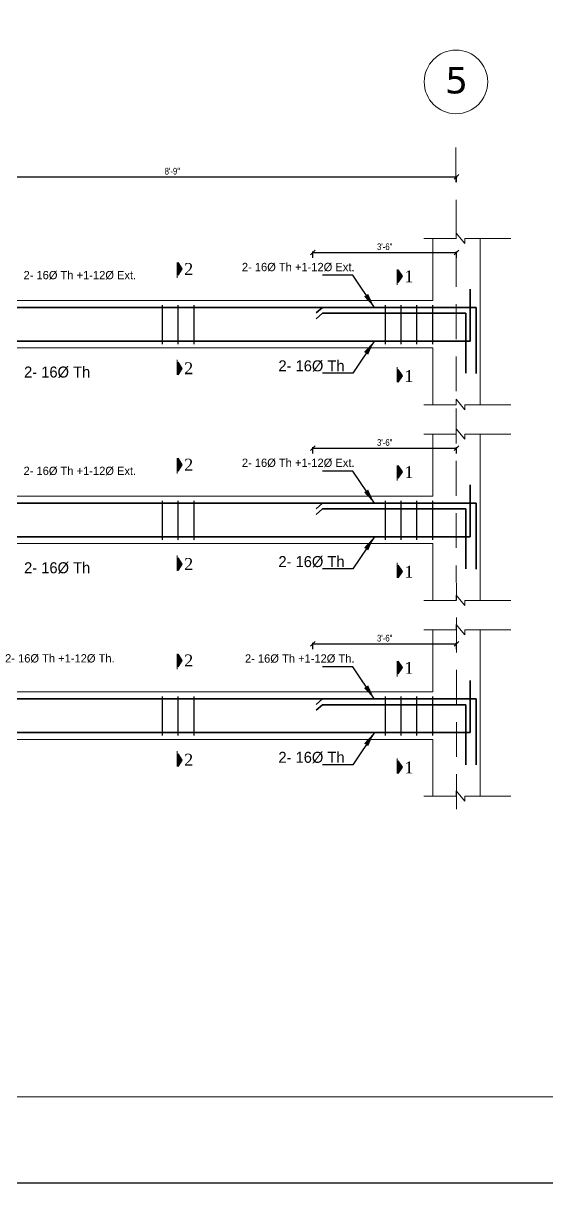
# Model space of a CAD drawing. Header units: inches. Extents: x 45643 to 70559, y -8725 to 1713.
# Drawn here: x 68181 to 68463, y -5487 to -4863 of the extents above; entities that cross this region are included whole.
import ezdxf

# ---------------------------------------------------------------- set-up
doc = ezdxf.new("R2010")
doc.units = ezdxf.units.IN
doc.header["$MEASUREMENT"] = 0
doc.linetypes.add('CENTER2', pattern=[1.125, 0.75, -0.125, 0.125, -0.125])
doc.linetypes.add('DASHED2', pattern=[0.375, 0.25, -0.125])
for name, color, linetype, lineweight in [('BEAM', 212, 'Continuous', 9), ('cenline', 170, 'CENTER2', 9), ('door', 3, 'Continuous', 13), ('ELE1', 3, 'Continuous', 9), ('Line', 7, 'Continuous', 15), ('Line 0.35', 130, 'Continuous', 35), ('REN', 140, 'Continuous', 35), ('Side-1', 11, 'Continuous', 18), ('Text', 7, 'Continuous', 9)]:
    doc.layers.add(name, color=color, linetype=linetype, lineweight=lineweight)
for name, color, linetype in [('DIM', 5, 'Continuous'), ('floorhatch', 43, 'Continuous'), ('STIRRUP', 10, 'Continuous')]:
    doc.layers.add(name, color=color, linetype=linetype)
doc.styles.add('Dks', font='ARIALN.TTF', dxfattribs={"height": 8})
doc.styles.add('ordinary', font='ARIALN.TTF')
doc.styles.add('sb', font='BKANT.TTF', dxfattribs={"height": 8})
doc.styles.get("Standard").update_dxf_attribs({"font": 'times.ttf'})
doc.dimstyles.new('1-4', dxfattribs={"dimscale": 0.1, "dimtxt": 36, "dimasz": 25, "dimexe": 5.625, "dimexo": 36, "dimgap": 12, "dimtad": 1, "dimzin": 0, "dimdsep": 46, "dimlunit": 4, "dimtxsty": 'ordinary', "dimblk": 'OBLIQUE', "dimcen": 1, "dimdle": 3, "dimclrt": 7, "dimadec": 3, "dimazin": 0, "dimtfac": 1, "dimtix": 1, "dimtofl": 0, "dimtmove": 0, "dimatfit": 3, "dimfxl": 29.1875, "dimfxlon": 1, "dimtolj": 1, "dimtzin": 0, "dimarcsym": 0})
doc.dimstyles.new('Dks', dxfattribs={"dimtxt": 8, "dimasz": 8, "dimexe": 6, "dimexo": 6, "dimgap": 0.03125, "dimtad": 0, "dimdec": 0, "dimzin": 0, "dimdsep": 46, "dimlunit": 3, "dimtxsty": 'Dks', "dimcen": 0.09375, "dimclrd": 256, "dimclre": 256, "dimclrt": 256, "dimadec": 0, "dimazin": 0, "dimtfac": 1, "dimtdec": 0, "dimtix": 1, "dimtmove": 2, "dimatfit": 3, "dimfxl": 1, "dimfrac": 2, "dimtolj": 1, "dimtzin": 0, "dimlwe": -1, "dimarcsym": 0})

# ---------------------------------------------------------------- blocks, each defined once
blk = doc.blocks.new('vrwa')
at = {"layer": 'Line', "linetype": 'Continuous'}
for points in [[(64431.3, 382588.9), (64427.1, 382595.4), (64427.1, 382582.5)], [(64431.3, 382488.2), (64427.1, 382481.8), (64427.1, 382494.6)]]:
    blk.add_hatch(color=256, dxfattribs=at).paths.add_polyline_path(points)
at = {"layer": 'door', "linetype": 'Continuous'}
for p, q in [((64426.1, 382595.5), (64426.1, 382580.1)), ((64427.1, 382595.4), (64427.1, 382582.5)), ((64427.1, 382595.4), (64431.3, 382588.9)), ((64427.1, 382582.5), (64431.3, 382588.9)), ((64426.1, 382481.7), (64426.1, 382497)), ((64427.1, 382481.8), (64427.1, 382494.6)), ((64427.1, 382494.6), (64431.3, 382488.2)), ((64427.1, 382481.8), (64431.3, 382488.2))]:
    blk.add_line(p, q, dxfattribs=at)
blk = doc.blocks.new('_Oblique')
at = {"color": 0, "linetype": 'ByBlock', "lineweight": -2}
blk.add_line((-0.5, -0.5), (0.5, 0.5), dxfattribs=at)
blk = doc.blocks.new('*D1127')
at = {"layer": 'Defpoints', "color": 0, "linetype": 'Continuous', "transparency": 16777216}
for p in [(68414.55, -4945.61), (68108.35, -4968.32), (68414.55, -4968.32)]:
    blk.add_point(p, dxfattribs=at)
at = {"layer": 'Line 0.35', "color": 0, "linetype": 'Continuous', "lineweight": -2, "transparency": 16777216}
for p, q in [((68108.35, -4948.53), (68108.35, -4945.05)), ((68414.55, -4948.53), (68414.55, -4945.05)), ((68108.05, -4945.61), (68414.85, -4945.61))]:
    blk.add_line(p, q, dxfattribs=at)
at = {"layer": 'Line 0.35', "color": 0, "linetype": 'Continuous', "lineweight": -2, "transparency": 16777216, "xscale": 2.5, "yscale": 2.5, "zscale": 2.5, "rotation": 180}
blk.add_blockref('_Oblique', (68108.35, -4945.61), dxfattribs=at)
at = {"layer": 'Line 0.35', "color": 0, "linetype": 'Continuous', "lineweight": -2, "transparency": 16777216, "xscale": 2.5, "yscale": 2.5, "zscale": 2.5}
blk.add_blockref('_Oblique', (68414.55, -4945.61), dxfattribs=at)
at = {"layer": 'Line 0.35', "color": 7, "linetype": 'Continuous', "transparency": 16777216, "insert": (68261.45, -4942.57), "char_height": 3.6, "attachment_point": 5, "style": 'ordinary'}
blk.add_mtext('\\A1;8\'-9"', dxfattribs=at)
blk = doc.blocks.new('*D1122')
at = {"layer": 'Defpoints', "color": 0, "linetype": 'Continuous', "transparency": 16777216}
for p in [(68414.49, -5091.68), (68414.49, -5117.43, -1.6), (68337.22, -5121.24, -1.6)]:
    blk.add_point(p, dxfattribs=at)
at = {"layer": 'Line 0.35', "color": 0, "linetype": 'Continuous', "lineweight": -2, "transparency": 16777216}
for p, q in [((68336.92, -5091.68), (68414.79, -5091.68)), ((68337.22, -5094.6), (68337.22, -5091.12)), ((68414.49, -5094.6), (68414.49, -5091.12))]:
    blk.add_line(p, q, dxfattribs=at)
at = {"layer": 'Line 0.35', "color": 0, "linetype": 'Continuous', "lineweight": -2, "transparency": 16777216, "xscale": 2.5, "yscale": 2.5, "zscale": 2.5, "rotation": 180}
blk.add_blockref('_Oblique', (68337.22, -5091.68), dxfattribs=at)
at = {"layer": 'Line 0.35', "color": 0, "linetype": 'Continuous', "lineweight": -2, "transparency": 16777216, "xscale": 2.5, "yscale": 2.5, "zscale": 2.5}
blk.add_blockref('_Oblique', (68414.49, -5091.68), dxfattribs=at)
at = {"layer": 'Line 0.35', "color": 7, "linetype": 'Continuous', "transparency": 16777216, "insert": (68375.86, -5088.65), "char_height": 3.6, "attachment_point": 5, "style": 'ordinary'}
blk.add_mtext('\\A1;3\'-6"', dxfattribs=at)
blk = doc.blocks.new('*D1124')
at = {"layer": 'Defpoints', "color": 0, "linetype": 'Continuous', "transparency": 16777216}
for p in [(68414.49, -5197.08), (68414.49, -5222.83, -1.6), (68337.22, -5226.64, -1.6)]:
    blk.add_point(p, dxfattribs=at)
at = {"layer": 'Line 0.35', "color": 0, "linetype": 'Continuous', "lineweight": -2, "transparency": 16777216}
for p, q in [((68336.92, -5197.08), (68414.79, -5197.08)), ((68337.22, -5200), (68337.22, -5196.52)), ((68414.49, -5199.99), (68414.49, -5196.52))]:
    blk.add_line(p, q, dxfattribs=at)
at = {"layer": 'Line 0.35', "color": 0, "linetype": 'Continuous', "lineweight": -2, "transparency": 16777216, "xscale": 2.5, "yscale": 2.5, "zscale": 2.5, "rotation": 180}
blk.add_blockref('_Oblique', (68337.22, -5197.08), dxfattribs=at)
at = {"layer": 'Line 0.35', "color": 0, "linetype": 'Continuous', "lineweight": -2, "transparency": 16777216, "xscale": 2.5, "yscale": 2.5, "zscale": 2.5}
blk.add_blockref('_Oblique', (68414.49, -5197.08), dxfattribs=at)
at = {"layer": 'Line 0.35', "color": 7, "linetype": 'Continuous', "transparency": 16777216, "insert": (68375.86, -5194.04), "char_height": 3.6, "attachment_point": 5, "style": 'ordinary'}
blk.add_mtext('\\A1;3\'-6"', dxfattribs=at)
blk = doc.blocks.new('*D1149')
at = {"layer": 'Defpoints', "color": 0, "linetype": 'Continuous', "transparency": 16777216}
for p in [(68414.49, -4986.29), (68414.49, -5012.03, -1.6), (68337.22, -5015.85, -1.6)]:
    blk.add_point(p, dxfattribs=at)
at = {"layer": 'Line 0.35', "color": 0, "linetype": 'Continuous', "lineweight": -2, "transparency": 16777216}
for p, q in [((68336.92, -4986.29), (68414.79, -4986.29)), ((68337.22, -4989.2), (68337.22, -4985.73)), ((68414.49, -4989.2), (68414.49, -4985.73))]:
    blk.add_line(p, q, dxfattribs=at)
at = {"layer": 'Line 0.35', "color": 0, "linetype": 'Continuous', "lineweight": -2, "transparency": 16777216, "xscale": 2.5, "yscale": 2.5, "zscale": 2.5, "rotation": 180}
blk.add_blockref('_Oblique', (68337.22, -4986.29), dxfattribs=at)
at = {"layer": 'Line 0.35', "color": 0, "linetype": 'Continuous', "lineweight": -2, "transparency": 16777216, "xscale": 2.5, "yscale": 2.5, "zscale": 2.5}
blk.add_blockref('_Oblique', (68414.49, -4986.29), dxfattribs=at)
at = {"layer": 'Line 0.35', "color": 7, "linetype": 'Continuous', "transparency": 16777216, "insert": (68375.86, -4983.25), "char_height": 3.6, "attachment_point": 5, "style": 'ordinary'}
blk.add_mtext('\\A1;3\'-6"', dxfattribs=at)

msp = doc.modelspace()

# ---------------------------------------------------------------- linework, layer by layer
at = {"layer": 'BEAM', "linetype": 'ByBlock'}
for p, q in [((68414.437, -4975.857), (68419.032, -4981.483)), ((68414.437, -4978.901), (68414.437, -4975.857)), ((68414.437, -4975.857), (68419.032, -4981.483)), ((68414.437, -4978.901), (68414.437, -4975.857)), ((68397.013, -4978.776), (68414.437, -4978.776)), ((68419.032, -4978.776), (68443.891, -4978.776)), ((68419.032, -4981.483), (68419.032, -4978.776)), ((68419.032, -4978.776), (68443.891, -4978.776)), ((68419.032, -4981.483), (68419.032, -4978.776)), ((68397.013, -5068.312), (68414.437, -5068.312)), ((68397.013, -5068.312), (68414.437, -5068.312)), ((68414.437, -5065.394), (68419.032, -5071.02)), ((68414.437, -5068.438), (68414.437, -5065.394)), ((68414.437, -5065.394), (68419.032, -5071.02)), ((68414.437, -5068.438), (68414.437, -5065.394)), ((68419.032, -5068.312), (68443.891, -5068.312)), ((68419.032, -5071.02), (68419.032, -5068.312)), ((68419.032, -5068.312), (68443.891, -5068.312)), ((68419.032, -5071.02), (68419.032, -5068.312)), ((68414.437, -5081.254), (68419.032, -5086.88)), ((68414.437, -5084.298), (68414.437, -5081.254)), ((68414.437, -5081.254), (68419.032, -5086.88)), ((68414.437, -5084.298), (68414.437, -5081.254)), ((68397.013, -5084.172), (68414.437, -5084.172)), ((68419.032, -5084.172), (68443.891, -5084.172)), ((68419.032, -5086.88), (68419.032, -5084.172)), ((68419.032, -5084.172), (68443.891, -5084.172)), ((68419.032, -5086.88), (68419.032, -5084.172)), ((68397.013, -5173.709), (68414.437, -5173.709)), ((68397.013, -5173.709), (68414.437, -5173.709)), ((68414.437, -5170.79), (68419.032, -5176.417)), ((68414.437, -5173.834), (68414.437, -5170.79)), ((68414.437, -5170.79), (68419.032, -5176.417)), ((68414.437, -5173.834), (68414.437, -5170.79)), ((68419.032, -5173.709), (68443.891, -5173.709)), ((68419.032, -5176.417), (68419.032, -5173.709)), ((68419.032, -5173.709), (68443.891, -5173.709)), ((68419.032, -5176.417), (68419.032, -5173.709)), ((68414.437, -5186.651), (68419.032, -5192.277)), ((68414.437, -5189.694), (68414.437, -5186.651)), ((68414.437, -5186.651), (68419.032, -5192.277)), ((68414.437, -5189.694), (68414.437, -5186.651)), ((68397.013, -5189.569), (68414.437, -5189.569)), ((68419.032, -5189.569), (68443.891, -5189.569)), ((68419.032, -5192.277), (68419.032, -5189.569)), ((68419.032, -5189.569), (68443.891, -5189.569)), ((68419.032, -5192.277), (68419.032, -5189.569)), ((68414.437, -5276.187), (68419.032, -5281.813)), ((68414.437, -5279.231), (68414.437, -5276.187)), ((68414.437, -5276.187), (68419.032, -5281.813)), ((68414.437, -5279.231), (68414.437, -5276.187)), ((68397.013, -5279.105), (68414.437, -5279.105)), ((68397.013, -5279.105), (68414.437, -5279.105)), ((68419.032, -5279.105), (68443.891, -5279.105)), ((68419.032, -5281.813), (68419.032, -5279.105)), ((68419.032, -5279.105), (68443.891, -5279.105)), ((68419.032, -5281.813), (68419.032, -5279.105))]:
    msp.add_line(p, q, dxfattribs=at)
at = {"layer": 'cenline', "color": 3, "linetype": 'DASHED2', "ltscale": 75}
msp.add_line((68414.247, -4929.801), (68414.562, -5295.268), dxfattribs=at)
at = {"layer": 'Defpoints'}
msp.add_lwpolyline([(70559.247, -3239.316), (67381.647, -3239.316), (67381.647, -5487.285), (70559.247, -5487.285)], close=True, dxfattribs=at)
at = {"layer": 'ELE1', "color": 11, "linetype": 'Continuous', "true_color": 0xf27172}
for p, q in [((68121.231, -5012.154), (68209.957, -5012.154)), ((68181.779, -5012.154), (68401.768, -5012.154)), ((68209.957, -5037.714, 3.195), (68121.231, -5037.714, 3.195)), ((68401.768, -5037.714, 3.195), (68146.614, -5037.714, 3.195)), ((68121.231, -5117.551), (68209.957, -5117.551)), ((68181.779, -5117.551), (68401.768, -5117.551)), ((68209.957, -5143.11, 3.195), (68121.231, -5143.11, 3.195)), ((68401.768, -5143.11, 3.195), (68146.614, -5143.11, 3.195)), ((68121.231, -5222.947), (68209.957, -5222.947)), ((68181.779, -5222.947), (68401.768, -5222.947)), ((68209.957, -5248.507, 3.195), (68121.231, -5248.507, 3.195)), ((68401.768, -5248.507, 3.195), (68146.614, -5248.507, 3.195))]:
    msp.add_line(p, q, dxfattribs=at)
at = {"layer": 'ELE1'}
msp.add_lwpolyline([(67427.965, -3285.634), (70512.929, -3285.634), (70512.929, -5440.967), (67427.965, -5440.967)], close=True, dxfattribs=at)
at = {"layer": 'REN', "ltscale": 50}
for p, q in [((68421.903, -5006.032), (68421.903, -5034.085)), ((68384.524, -5015.943), (67863.034, -5015.943)), ((68395.146, -5015.943), (67863.034, -5015.943)), ((68425.184, -5015.943), (68210.677, -5015.943)), ((68342.274, -5015.943), (68338.887, -5018.883)), ((68342.274, -5019.059), (68338.887, -5021.999)), ((68414.562, -5019.059), (68342.274, -5019.059)), ((68342.274, -5019.059), (68419.558, -5019.059)), ((68414.562, -5019.059), (68412.318, -5019.059)), ((68425.184, -5015.943), (68425.184, -5051.511)), ((68394.498, -5034.085), (67863.034, -5034.085)), ((68391.865, -5034.085), (67863.034, -5034.085)), ((68421.903, -5034.085), (68213.958, -5034.085)), ((68421.903, -5111.429), (68421.903, -5139.482)), ((68384.524, -5121.34), (67863.034, -5121.34)), ((68395.146, -5121.34), (67863.034, -5121.34)), ((68425.184, -5121.34), (68210.677, -5121.34)), ((68342.274, -5121.34), (68338.887, -5124.28)), ((68342.274, -5124.456), (68338.887, -5127.396)), ((68414.562, -5124.456), (68342.274, -5124.456)), ((68342.274, -5124.456), (68419.558, -5124.456)), ((68414.562, -5124.456), (68412.318, -5124.456)), ((68425.184, -5121.34), (68425.184, -5156.907)), ((68394.498, -5139.482), (67863.034, -5139.482)), ((68391.865, -5139.482), (67863.034, -5139.482)), ((68421.903, -5139.482), (68213.958, -5139.482)), ((68421.903, -5216.825), (68421.903, -5244.878)), ((68384.524, -5226.736), (67863.034, -5226.736)), ((68395.146, -5226.736), (67863.034, -5226.736)), ((68425.184, -5226.736), (68210.677, -5226.736)), ((68342.274, -5226.736), (68338.887, -5229.677)), ((68342.274, -5229.852), (68338.887, -5232.792)), ((68414.562, -5229.852), (68342.274, -5229.852)), ((68342.274, -5229.852), (68419.558, -5229.852)), ((68414.562, -5229.852), (68412.318, -5229.852)), ((68425.184, -5226.736), (68425.184, -5262.304)), ((68394.498, -5244.878), (67863.034, -5244.878)), ((68391.865, -5244.878), (67863.034, -5244.878)), ((68421.903, -5244.878), (68213.958, -5244.878))]:
    msp.add_line(p, q, dxfattribs=at)
at = {"layer": 'REN'}
for p, q in [((68419.558, -5019.059), (68419.558, -5051.347)), ((68419.558, -5124.456), (68419.558, -5156.743)), ((68419.558, -5229.852), (68419.558, -5262.14))]:
    msp.add_line(p, q, dxfattribs=at)
at = {"layer": 'Side-1'}
for p, q in [((68401.768, -4978.776), (68401.768, -5012.154)), ((68401.768, -4978.776), (68401.768, -5012.154)), ((68401.768, -4978.776), (68401.768, -5012.154)), ((68401.768, -4978.776), (68401.768, -5012.154)), ((68401.768, -4978.776), (68401.768, -5012.154)), ((68427.328, -4978.776), (68427.328, -5068.312)), ((68401.768, -5037.714), (68401.768, -5068.312)), ((68401.768, -5037.714), (68401.768, -5068.312)), ((68427.328, -5037.714), (68427.328, -5068.312)), ((68401.768, -5084.172), (68401.768, -5117.551)), ((68401.768, -5084.172), (68401.768, -5117.551)), ((68401.768, -5084.172), (68401.768, -5117.551)), ((68401.768, -5084.172), (68401.768, -5117.551)), ((68401.768, -5084.172), (68401.768, -5117.551)), ((68427.328, -5084.172), (68427.328, -5173.709)), ((68401.768, -5143.11), (68401.768, -5173.709)), ((68401.768, -5143.11), (68401.768, -5173.709)), ((68427.328, -5143.11), (68427.328, -5173.709)), ((68401.768, -5189.569), (68401.768, -5222.947)), ((68401.768, -5189.569), (68401.768, -5222.947)), ((68401.768, -5189.569), (68401.768, -5222.947)), ((68401.768, -5189.569), (68401.768, -5222.947)), ((68401.768, -5189.569), (68401.768, -5222.947)), ((68427.328, -5189.569), (68427.328, -5279.105)), ((68401.768, -5248.507), (68401.768, -5279.105)), ((68401.768, -5248.507), (68401.768, -5279.105)), ((68427.328, -5248.507), (68427.328, -5279.105))]:
    msp.add_line(p, q, dxfattribs=at)
at = {"layer": 'STIRRUP', "linetype": 'ByBlock'}
for p, q in [((68256.116, -5035.712), (68256.116, -5014.644)), ((68264.636, -5035.712), (68264.636, -5014.644)), ((68273.156, -5035.712), (68273.156, -5014.644)), ((68376.209, -5035.712), (68376.209, -5014.644)), ((68376.209, -5035.712), (68376.209, -5014.644)), ((68384.729, -5035.712), (68384.729, -5014.644)), ((68384.729, -5035.712), (68384.729, -5014.644)), ((68393.248, -5035.712), (68393.248, -5014.644)), ((68393.248, -5035.712), (68393.248, -5014.644)), ((68401.768, -5035.712), (68401.768, -5014.644)), ((68401.768, -5035.712), (68401.768, -5014.644)), ((68256.116, -5141.108), (68256.116, -5120.041)), ((68264.636, -5141.108), (68264.636, -5120.041)), ((68273.156, -5141.108), (68273.156, -5120.041)), ((68376.209, -5141.108), (68376.209, -5120.041)), ((68376.209, -5141.108), (68376.209, -5120.041)), ((68384.729, -5141.108), (68384.729, -5120.041)), ((68384.729, -5141.108), (68384.729, -5120.041)), ((68393.248, -5141.108), (68393.248, -5120.041)), ((68393.248, -5141.108), (68393.248, -5120.041)), ((68401.768, -5141.108), (68401.768, -5120.041)), ((68401.768, -5141.108), (68401.768, -5120.041)), ((68256.116, -5246.505), (68256.116, -5225.437)), ((68264.636, -5246.505), (68264.636, -5225.437)), ((68273.156, -5246.505), (68273.156, -5225.437)), ((68376.209, -5246.505), (68376.209, -5225.437)), ((68376.209, -5246.505), (68376.209, -5225.437)), ((68384.729, -5246.505), (68384.729, -5225.437)), ((68384.729, -5246.505), (68384.729, -5225.437)), ((68393.248, -5246.505), (68393.248, -5225.437)), ((68393.248, -5246.505), (68393.248, -5225.437)), ((68401.768, -5246.505), (68401.768, -5225.437)), ((68401.768, -5246.505), (68401.768, -5225.437))]:
    msp.add_line(p, q, dxfattribs=at)
at = {"layer": 'Text'}
msp.add_circle((68414.253, -4894.474), 17.125, dxfattribs=at)

# ---------------------------------------------------------------- block references
at = {"layer": 'door', "linetype": 'Continuous', "xscale": 0.5324930654169293, "yscale": 0.5324930654132913, "zscale": 0.5324930654151103}
for p in [(33957.548, -208721.152), (34076.171, -208725.018), (33957.548, -208826.549), (34076.171, -208830.415), (33957.548, -208931.945), (34076.171, -208935.812)]:
    msp.add_blockref('vrwa', p, dxfattribs=at)

# ---------------------------------------------------------------- texts
at = {"layer": 'floorhatch', "color": 7, "linetype": 'Continuous', "char_height": 6.39, "attachment_point": 5}
for s, insert in [('2', (68270.266, -4995.203)), ('1', (68388.864, -4999.209)), ('2', (68270.266, -5048.671)), ('1', (68388.864, -5052.84)), ('2', (68270.266, -5100.6)), ('1', (68388.864, -5104.605)), ('2', (68270.266, -5154.068)), ('1', (68388.864, -5158.236)), ('2', (68270.266, -5205.996)), ('1', (68388.864, -5210.002)), ('2', (68270.266, -5259.464)), ('1', (68388.864, -5263.633))]:
    msp.add_mtext(s, dxfattribs=dict(at, insert=insert))
at = {"layer": 'Text', "insert": (68408.541, -4886.392), "char_height": 14.17222, "attachment_point": 1, "rotation": 359.118233}
msp.add_mtext('{\\fVerdana|b0|i0|c0|p34;5}', dxfattribs=at)
at = {"layer": 'Text', "style": 'sb'}
for s, insert, char_height, attachment_point in [('2- 16%%C Th +1-12%%C Ext.', (68359.597, -4996.567, -3.195), 4.47294, 9), ('2- 16%%C Th +1-12%%C Ext.', (68181.291, -5000.924), 4.47294, 7), ('2- 16%%C Th ', (68181.579, -5047.744), 5.92048, 1), ('2- 16%%C Th +1-12%%C Ext.', (68181.291, -5106.321), 4.47294, 7), ('2- 16%%C Th +1-12%%C Ext.', (68359.597, -5101.963, -3.195), 4.47294, 9), ('2- 16%%C Th ', (68181.579, -5153.14), 5.92048, 1), ('2- 16%%C Th +1-12%%C Th.', (68171.36, -5207.277, 3.195), 4.47294, 7), ('2- 16%%C Th +1-12%%C Th.', (68359.597, -5207.36), 4.47294, 9)]:
    msp.add_mtext(s, dxfattribs=dict(at, insert=insert, char_height=char_height, attachment_point=attachment_point))
at = {"layer": 'Text', "char_height": 5.92048, "width": 77.52545, "attachment_point": 3, "style": 'sb'}
for insert in [(68354.236, -5044.409, -3.195), (68354.236, -5149.806, -3.195), (68354.236, -5255.202)]:
    msp.add_mtext('2- 16%%C Th ', dxfattribs=dict(at, insert=insert))

# ---------------------------------------------------------------- dimensions: what is measured, and where the dimension line sits
at = {"layer": 'Line 0.35', "linetype": 'Continuous'}
for base, p1, p2, text, picture, middle in [((68414.554, -4945.609), (68108.349, -4968.321), (68414.554, -4968.321), '8\'-9"', '*D1127', (68261.452, -4942.571)), ((68414.492, -4986.288, 1.597), (68337.221, -5015.848), (68414.492, -5012.034), '3\'-6"', '*D1149', (68375.856, -4983.25, 1.597)), ((68414.492, -5091.685, 1.597), (68337.221, -5121.245), (68414.492, -5117.431), '3\'-6"', '*D1122', (68375.856, -5088.647, 1.597)), ((68414.492, -5197.081, 1.597), (68337.221, -5226.641), (68414.492, -5222.828), '3\'-6"', '*D1124', (68375.856, -5194.043, 1.597))]:
    dim = msp.add_linear_dim(base=base, p1=p1, p2=p2, text=text, dimstyle='1-4', dxfattribs=at)
    dim.commit()
    dim.dimension.update_dxf_attribs({"geometry": picture, "text_midpoint": middle})

# ---------------------------------------------------------------- leaders
at = {"layer": 'DIM', "ltscale": 50}
for points in [[(68370.277, -5015.993, -3.195), (68358.669, -4998.604, -3.195), (68342.399, -4998.604, -3.195)], [(68370.277, -5033.968, -3.195), (68358.669, -5051.357, -3.195), (68342.399, -5051.357, -3.195)], [(68370.277, -5121.389, -3.195), (68358.669, -5104.001, -3.195), (68342.399, -5104.001, -3.195)], [(68370.277, -5139.365, -3.195), (68358.669, -5156.753, -3.195), (68342.399, -5156.753, -3.195)], [(68370.277, -5226.786, -3.195), (68358.669, -5209.397, -3.195), (68342.399, -5209.397, -3.195)], [(68370.277, -5244.761, -3.195), (68358.669, -5262.15, -3.195), (68342.399, -5262.15, -3.195)]]:
    msp.add_leader(points, dimstyle='Dks', dxfattribs=at)

doc.saveas('drawing.dxf')
